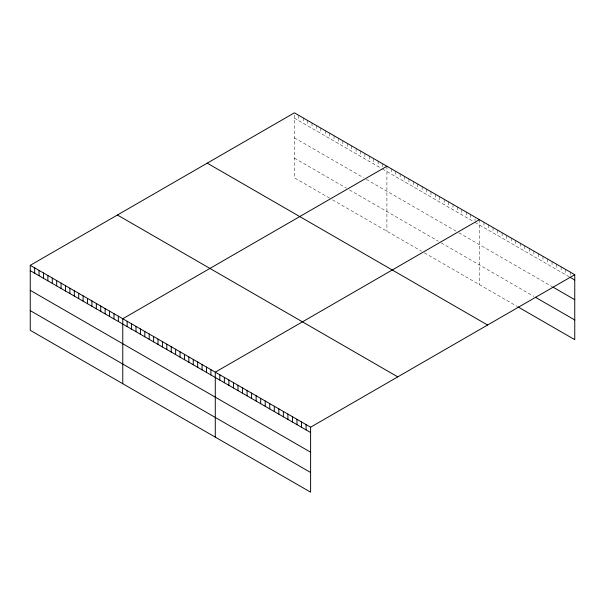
<?xml version="1.0" encoding="UTF-8"?>
<svg xmlns="http://www.w3.org/2000/svg" width="605" height="605" viewBox="0 0 605 605"><rect width="100%" height="100%" fill="white"/><g stroke="black" fill="none" stroke-linecap="round" stroke-linejoin="round"><path stroke-width="0.45" stroke-dasharray="3.02 2.27" d="M294.393 118.141L381.037 168.167M382.504 169.014L473.556 221.581M475.023 222.428L569.456 276.946M294.393 137.834L363.416 177.681M366.35 179.375L457.403 231.942M458.87 232.789L552.055 286.588M294.393 158.117L346.529 188.215M349.463 189.91L438.307 241.206M441.249 242.9L533.897 296.389M329.642 198.153L294.393 177.802L294.393 112.832M332.576 199.847L421.42 251.143M424.362 252.837L517.252 306.47M570.212 272.068L570.212 275.615M565.675 269.452L565.675 274.761M561.13 266.828L561.13 272.144M556.592 264.211L556.592 269.52M552.055 261.587L552.055 266.903M547.517 258.97L547.517 264.279M542.98 256.346L542.98 261.662M538.435 253.729L538.435 259.038M533.897 251.105L533.897 256.422M529.36 248.489L529.36 253.798M524.822 245.864L524.822 251.181M520.285 243.248L520.285 248.557M515.74 240.624L515.74 245.94M511.202 238.007L511.202 243.316M506.665 235.383L506.665 240.699M502.127 232.759L502.127 238.075M497.582 230.142L497.582 235.458M493.045 227.518L493.045 232.834M488.507 224.901L488.507 230.21M483.97 222.277L483.97 227.593M479.432 219.66L479.432 284.63M475.023 218.889L475.023 220.659M470.622 214.571L470.622 219.887M466.213 212.03L466.213 217.339M461.804 209.489L461.804 214.798M457.403 206.94L457.403 212.257M452.994 204.399L452.994 209.708M448.592 201.858L448.592 207.167M444.183 199.31L444.183 204.626M439.782 196.769L439.782 202.078M435.373 194.228L435.373 199.537M430.972 191.679L430.972 196.996M426.563 189.138L426.563 194.447M422.154 186.597L422.154 191.906M417.752 184.049L417.752 189.365M413.344 181.508L413.344 186.816M408.942 178.967L408.942 184.275M404.533 176.418L404.533 181.734M400.132 173.877L400.132 179.186M395.723 171.328L395.723 176.645M391.322 168.787L391.322 174.104M386.913 166.246L386.913 231.216M382.504 163.698L382.504 168.129M378.102 161.157L378.102 166.473M373.693 158.616L373.693 163.925M369.292 156.067L369.292 161.384M364.883 153.526L364.883 158.843M360.482 150.985L360.482 156.294M356.073 148.437L356.073 153.753M351.671 145.896L351.671 151.212M347.262 143.355L347.262 148.664M342.853 140.806L342.853 146.123M338.452 138.265L338.452 143.582M334.043 135.724L334.043 141.033M329.642 133.176L329.642 138.492M325.233 130.635L325.233 135.951M320.832 128.094L320.832 133.403M316.423 125.545L316.423 130.861M312.021 123.004L312.021 128.321M307.612 120.463L307.612 125.772M303.203 117.914L303.203 123.231M298.802 115.373L298.802 120.69"/><path stroke-width="0.91" d="M30.25 265.33L310.607 427.198L310.607 492.167L30.25 330.307L30.25 265.33L294.393 112.832L574.75 274.693L574.75 339.67L518.009 306.909M386.913 166.246L122.77 318.752L122.77 383.721M479.432 219.66L215.282 372.166L215.282 437.135M310.607 427.198L574.75 274.693M570.212 277.385L574.75 280.002M552.811 287.027L574.75 299.694M535.41 297.267L574.75 319.977M207.228 163.153L487.585 325.021M117.415 215.009L397.772 376.87M30.25 270.647L310.607 432.507M30.25 290.332L310.607 452.2M30.25 310.622L310.607 472.482M306.062 424.574L306.062 429.89M301.524 421.957L301.524 427.266M296.987 419.333L296.987 424.649M292.449 416.716L292.449 422.025M287.912 414.092L287.912 419.409M283.367 411.468L283.367 416.784M278.829 408.851L278.829 414.16M274.292 406.227L274.292 411.544M269.754 403.611L269.754 408.92M265.217 400.986L265.217 406.303M260.672 398.37L260.672 403.679M256.134 395.746L256.134 401.062M251.597 393.129L251.597 398.438M247.059 390.505L247.059 395.821M242.522 387.888L242.522 393.197M237.977 385.264L237.977 390.58M233.439 382.647L233.439 387.956M228.902 380.023L228.902 385.34M224.364 377.407L224.364 382.715M219.827 374.782L219.827 380.099M210.88 369.617L210.88 374.934M206.471 367.076L206.471 372.385M202.07 364.535L202.07 369.844M197.661 361.987L197.661 367.303M193.26 359.446L193.26 364.755M188.851 356.905L188.851 362.213M184.442 354.356L184.442 359.673M180.04 351.815L180.04 357.124M175.631 349.274L175.631 354.583M171.23 346.726L171.23 352.042M166.821 344.185L166.821 349.493M162.42 341.643L162.42 346.952M158.011 339.095L158.011 344.411M153.609 336.554L153.609 341.863M149.201 334.013L149.201 339.322M144.792 331.464L144.792 336.781M140.39 328.923L140.39 334.232M135.981 326.382L135.981 331.691M131.58 323.834L131.58 329.15M127.171 321.293L127.171 326.602M118.361 316.203L118.361 321.52M113.959 313.662L113.959 318.971M109.55 311.121L109.55 316.43M105.141 308.573L105.141 313.889M100.74 306.032L100.74 311.341M96.331 303.491L96.331 308.8M91.93 300.942L91.93 306.259M87.521 298.401L87.521 303.71M83.119 295.853L83.119 301.169M78.71 293.312L78.71 298.628M74.309 290.771L74.309 296.079M69.9 288.222L69.9 293.538M65.491 285.681L65.491 290.997M61.09 283.14L61.09 288.449M56.681 280.591L56.681 285.908M52.28 278.05L52.28 283.367M47.871 275.509L47.871 280.818M43.469 272.961L43.469 278.277M39.06 270.42L39.06 275.736M34.659 267.879L34.659 273.188"/></g></svg>
